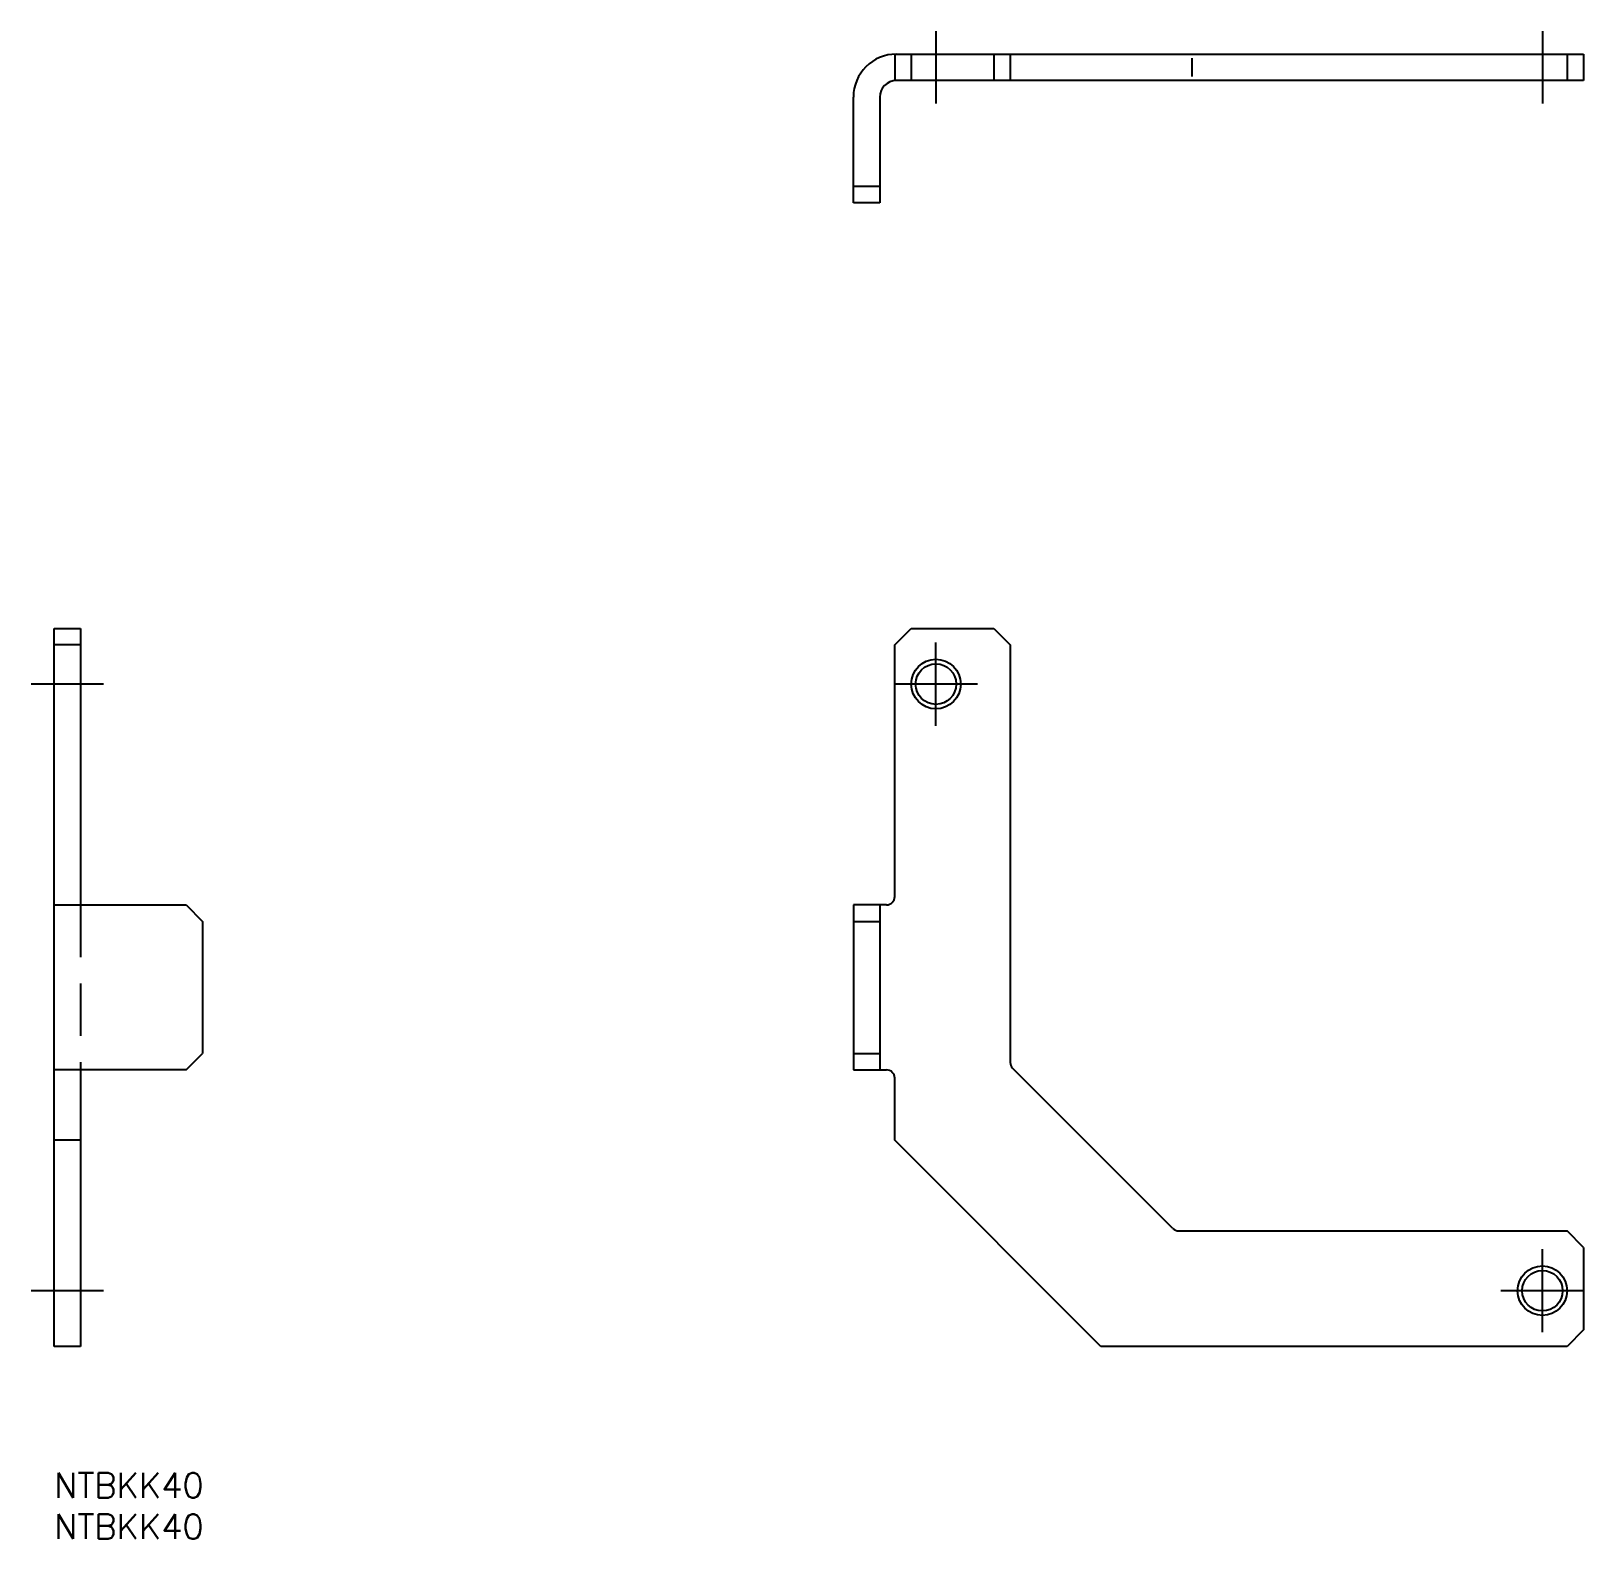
# Model space of a CAD drawing. Extents: x -3 to 185, y -8 to 174.
import ezdxf

# ---------------------------------------------------------------- set-up
doc = ezdxf.new("R2010")
doc.units = 0
doc.header["$LTSCALE"] = 0.5
doc.linetypes.add('CENTER', pattern=[50.8, 31.75, -6.35, 6.35, -6.35])
doc.linetypes.add('DASHED', pattern=[19.05, 12.7, -6.35])
doc.layers.get('0').update_dxf_attribs({"linetype": 'CONTINUOUS'})
doc.layers.add('CENTER', color=1, linetype='CENTER')
doc.styles.get("Standard").update_dxf_attribs({"font": 'txt.shx', "height": 3, "bigfont": 'bigfont.shx'})

# ---------------------------------------------------------------- blocks, each defined once
blk = doc.blocks.new('*U21')
at = {"color": 7, "linetype": 'CONTINUOUS'}
blk.add_text('NTBKK40', height=3, dxfattribs=at).set_placement((0, -3.33))
blk = doc.blocks.new('*U22')
at = {"color": 7, "linetype": 'CONTINUOUS'}
blk.add_text('NTBKK40', height=3, dxfattribs=at).set_placement((0, -8.33))

msp = doc.modelspace()

# ---------------------------------------------------------------- linework, layer by layer
at = {"color": 7, "linetype": 'CONTINUOUS'}
for p, q in [((101.878078, 171.575045), (101.878078, 168.357395)), ((102.078078, 171.578892), (185.378078, 171.578892)), ((103.878078, 171.578892), (103.878078, 168.378892)), ((113.878078, 171.578892), (113.878078, 168.378892)), ((115.878078, 171.578892), (115.878078, 168.378892)), ((183.378078, 171.578892), (183.378078, 168.378892)), ((185.378078, 171.578892), (185.378078, 168.378892)), ((185.378078, 168.378892), (102.078078, 168.378892)), ((96.878078, 153.578892), (96.878078, 166.378892)), ((100.078078, 166.378892), (100.078078, 153.578892)), ((96.878078, 155.578892), (100.078078, 155.578892)), ((100.078078, 153.578892), (96.878078, 153.578892)), ((0, 102), (3.2, 102)), ((0, 15), (0, 102)), ((3.2, 102), (3.2, 68.5)), ((101.878078, 100), (103.878078, 102)), ((103.878078, 102), (113.878078, 102)), ((113.878078, 102), (115.878078, 100)), ((3.2, 100), (0, 100)), ((101.878078, 69.5), (101.878078, 100)), ((115.878078, 100), (115.878078, 49.414213)), ((0, 68.5), (16, 68.5)), ((16, 68.5), (18, 66.5)), ((100.878078, 68.5), (96.878078, 68.5)), ((96.878078, 68.5), (96.878078, 48.5)), ((100.078078, 68.5), (100.078078, 48.5)), ((18, 66.5), (18, 50.5)), ((96.878078, 66.5), (100.078078, 66.5)), ((16, 48.5), (18, 50.5)), ((96.878078, 50.5), (100.078078, 50.5)), ((16, 48.5), (0, 48.5)), ((3.2, 48.5), (3.2, 15)), ((96.878078, 48.5), (100.878078, 48.5)), ((101.878078, 40), (101.878078, 47.5)), ((135.585185, 29.292893), (116.170972, 48.707107)), ((3.2, 40), (0, 40)), ((126.878078, 15), (101.878078, 40)), ((136.292292, 29), (183.378078, 29)), ((185.378078, 27), (183.378078, 29)), ((185.378078, 27), (185.378078, 17)), ((185.378078, 17), (183.378078, 15)), ((3.2, 15), (0, 15)), ((183.378078, 15), (126.878078, 15))]:
    msp.add_line(p, q, dxfattribs=at)
at = {"color": 3, "linetype": 'CONTINUOUS'}
msp.add_line((137.878078, 171.078892), (137.878078, 168.878892), dxfattribs=at)
at = {"color": 3, "linetype": 'DASHED'}
msp.add_line((3.2, 68.5), (3.2, 48.5), dxfattribs=at)
at = {"color": 3, "linetype": 'CONTINUOUS'}
for centre in [(106.878078, 95.25), (180.378078, 21.75)]:
    msp.add_circle(centre, 3, dxfattribs=at)
at = {"color": 7, "linetype": 'CONTINUOUS'}
for centre in [(106.878078, 95.25), (180.378078, 21.75)]:
    msp.add_circle(centre, 2.4585, dxfattribs=at)
for centre, radius, start, end in [((102.078078, 166.378892), 5.2, 90, 180), ((102.078078, 166.378892), 2, 90, 180), ((100.878078, 69.5), 1, 270, 0), ((116.878078, 49.414213), 1, 180, 225), ((100.878078, 47.5), 1, 0, 90), ((136.292292, 30), 1, 225, 270)]:
    msp.add_arc(centre, radius, start, end, dxfattribs=at)
at = {"layer": 'CENTER', "color": 1, "linetype": 'CENTER'}
for p, q in [((106.878078, 174.372892), (106.878078, 165.584892)), ((180.378078, 174.372892), (180.378078, 165.584892)), ((106.878078, 90.21), (106.878078, 100.29)), ((5.994, 95.25), (-2.794, 95.25)), ((111.918078, 95.25), (101.838078, 95.25)), ((180.378078, 16.71), (180.378078, 26.79)), ((5.994, 21.75), (-2.794, 21.75)), ((185.418078, 21.75), (175.338078, 21.75))]:
    msp.add_line(p, q, dxfattribs=at)

# ---------------------------------------------------------------- block references
at = {"color": 7, "linetype": 'CONTINUOUS'}
for name in ['*U21', '*U22']:
    msp.add_blockref(name, (0, 0), dxfattribs=at)

doc.saveas('drawing.dxf')
